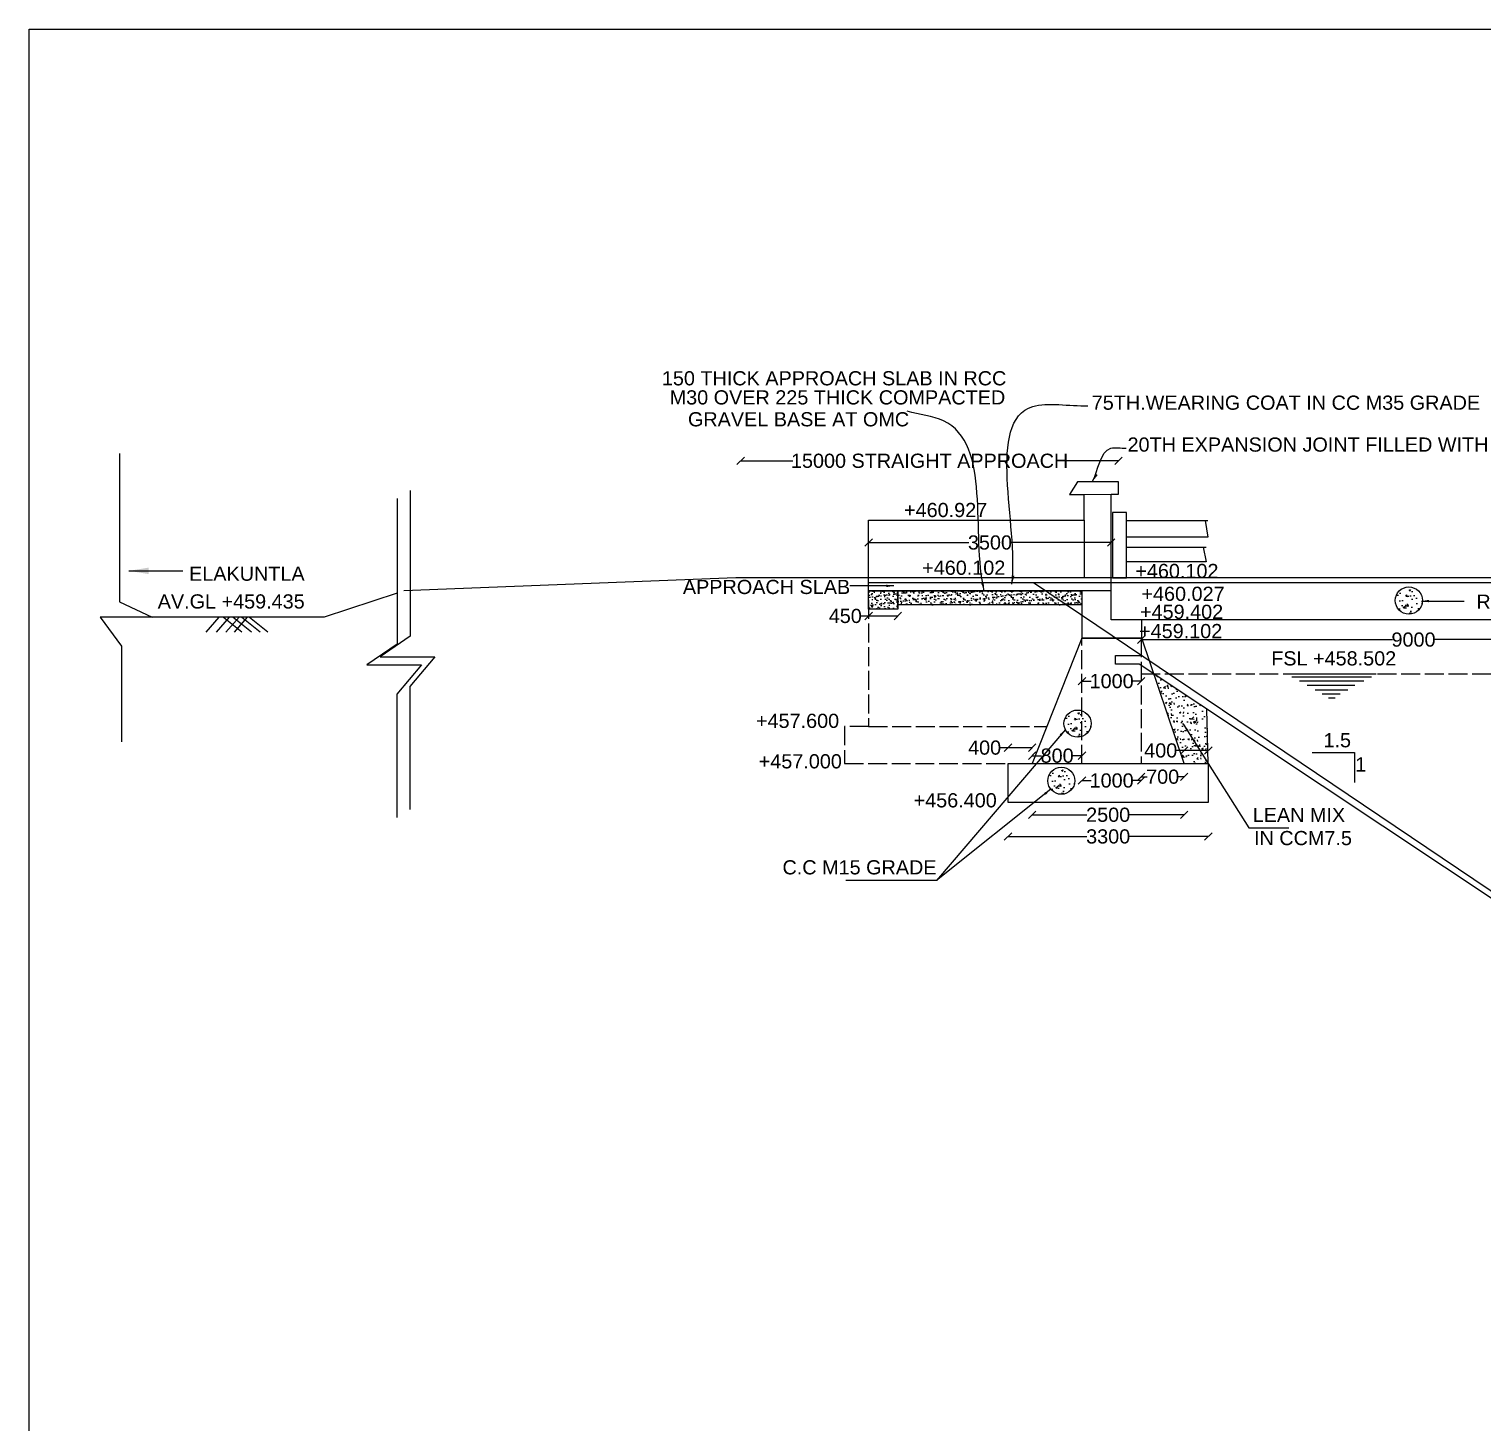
# Model space of a CAD drawing. Header units: millimetres. Extents: x 5124 to 3251958, y 2311 to 45962895.
# Drawn here: x 3188868 to 3207327, y 45945207 to 45962895 of the extents above; entities that cross this region are included whole.
import ezdxf

# ---------------------------------------------------------------- set-up
doc = ezdxf.new("R2010")
doc.units = ezdxf.units.MM
doc.header["$MEASUREMENT"] = 0
doc.linetypes.add('ACAD_ISO02W100', pattern=[15, 12, -3])
for name, color, linetype in [('DIMENSION', 7, 'Continuous'), ('DRAWING', 7, 'Continuous'), ('TEXT', 7, 'Continuous')]:
    doc.layers.add(name, color=color, linetype=linetype)
doc.styles.get("Standard").update_dxf_attribs({"font": 'arial.ttf', "height": 180})
doc.dimstyles.get("Standard").update_dxf_attribs({"dimtxt": 200, "dimasz": 110, "dimexe": 0.18, "dimexo": 0.0625, "dimgap": 0.09, "dimtad": 0, "dimtih": 1, "dimtoh": 1, "dimdec": 0, "dimzin": 0, "dimdsep": 46, "dimtxsty": 'Standard', "dimblk": 'OBLIQUE', "dimcen": 0.09, "dimse1": 1, "dimse2": 1, "dimadec": 0, "dimazin": 0, "dimtfac": 1, "dimtdec": 0, "dimtofl": 0, "dimtmove": 0, "dimatfit": 3, "dimfxl": 1, "dimtolj": 1, "dimtzin": 0, "dimarcsym": 0})
pattern_1 = [(37.5, (0, 0), (-2.519734324, 77.07295076), [0, -60.8, 0, -68, 0, -65]), (7.5, (0, 0), (70.7910682, 112.8858426), [0, -32.8, 0, -54.8, 0, -21]), (327.5, (-49.2, 0), (124.56567447, 0.22636214), [0, -20, 0, -72, 0, -94]), (317.5, (-49.2, 0), (120.24506418, 35.1070226), [0, -10, 0, -47.2, 0, -54])]

# ---------------------------------------------------------------- blocks, each defined once
blk = doc.blocks.new('_Oblique')
at = {"color": 0, "linetype": 'ByBlock', "lineweight": -2}
blk.add_line((-0.5, -0.5), (0.5, 0.5), dxfattribs=at)
blk = doc.blocks.new('*D29')
at = {"layer": 'Defpoints', "color": 0, "transparency": 16777216}
for p in [(3197902, 45957416), (3197902, 45957149), (3202701, 45957149)]:
    blk.add_point(p, dxfattribs=at)
at = {"layer": 'DIMENSION', "color": 0, "lineweight": -2, "transparency": 16777216}
for p, q in [((3197902, 45957416), (3198565, 45957416)), ((3202701, 45957416), (3202039, 45957416))]:
    blk.add_line(p, q, dxfattribs=at)
at = {"layer": 'DIMENSION', "color": 0, "lineweight": -2, "transparency": 16777216, "xscale": 95, "yscale": 95, "zscale": 95, "rotation": 180}
blk.add_blockref('_Oblique', (3197902, 45957416), dxfattribs=at)
at = {"layer": 'DIMENSION', "color": 0, "lineweight": -2, "transparency": 16777216, "xscale": 95, "yscale": 95, "zscale": 95}
blk.add_blockref('_Oblique', (3202701, 45957416), dxfattribs=at)
at = {"layer": 'DIMENSION', "color": 0, "transparency": 16777216, "insert": (3200302, 45957416), "char_height": 180, "attachment_point": 5}
blk.add_mtext('\\A1;15000 STRAIGHT APPROACH', dxfattribs=at)
blk = doc.blocks.new('*D30')
at = {"layer": 'Defpoints', "color": 0, "transparency": 16777216}
for p in [(3202236, 45954620), (3202989, 45954620), (3202989, 45954620)]:
    blk.add_point(p, dxfattribs=at)
at = {"layer": 'DIMENSION', "color": 0, "lineweight": -2, "transparency": 16777216}
for p, q in [((3202236, 45954620), (3202353, 45954620)), ((3202989, 45954620), (3202873, 45954620))]:
    blk.add_line(p, q, dxfattribs=at)
at = {"layer": 'DIMENSION', "color": 0, "lineweight": -2, "transparency": 16777216, "xscale": 95, "yscale": 95, "zscale": 95, "rotation": 180}
blk.add_blockref('_Oblique', (3202236, 45954620), dxfattribs=at)
at = {"layer": 'DIMENSION', "color": 0, "lineweight": -2, "transparency": 16777216, "xscale": 95, "yscale": 95, "zscale": 95}
blk.add_blockref('_Oblique', (3202989, 45954620), dxfattribs=at)
at = {"layer": 'DIMENSION', "color": 0, "transparency": 16777216, "insert": (3202613, 45954620), "char_height": 180, "attachment_point": 5}
blk.add_mtext('\\A1;1000', dxfattribs=at)
blk = doc.blocks.new('*D31')
at = {"layer": 'Defpoints', "color": 0, "transparency": 16777216}
for p in [(3201298, 45953776), (3201298, 45953573), (3201605, 45953573)]:
    blk.add_point(p, dxfattribs=at)
at = {"layer": 'DIMENSION', "color": 0, "lineweight": -2, "transparency": 16777216}
for p, q in [((3201298, 45953776), (3201203, 45953776)), ((3201605, 45953776), (3201298, 45953776))]:
    blk.add_line(p, q, dxfattribs=at)
at = {"layer": 'DIMENSION', "color": 0, "lineweight": -2, "transparency": 16777216, "xscale": 95, "yscale": 95, "zscale": 95, "rotation": 180}
blk.add_blockref('_Oblique', (3201298, 45953776), dxfattribs=at)
at = {"layer": 'DIMENSION', "color": 0, "lineweight": -2, "transparency": 16777216, "xscale": 95, "yscale": 95, "zscale": 95}
blk.add_blockref('_Oblique', (3201605, 45953776), dxfattribs=at)
at = {"layer": 'DIMENSION', "color": 0, "transparency": 16777216, "insert": (3201000, 45953776), "char_height": 180, "attachment_point": 5}
blk.add_mtext('\\A1;400', dxfattribs=at)
blk = doc.blocks.new('*D32')
at = {"layer": 'Defpoints', "color": 0, "transparency": 16777216}
for p in [(3203533, 45953740), (3203533, 45953573), (3203840, 45953573)]:
    blk.add_point(p, dxfattribs=at)
at = {"layer": 'DIMENSION', "color": 0, "lineweight": -2, "transparency": 16777216}
for p, q in [((3203533, 45953740), (3203438, 45953740)), ((3203840, 45953740), (3203533, 45953740))]:
    blk.add_line(p, q, dxfattribs=at)
at = {"layer": 'DIMENSION', "color": 0, "lineweight": -2, "transparency": 16777216, "xscale": 95, "yscale": 95, "zscale": 95, "rotation": 180}
blk.add_blockref('_Oblique', (3203533, 45953740), dxfattribs=at)
at = {"layer": 'DIMENSION', "color": 0, "lineweight": -2, "transparency": 16777216, "xscale": 95, "yscale": 95, "zscale": 95}
blk.add_blockref('_Oblique', (3203840, 45953740), dxfattribs=at)
at = {"layer": 'DIMENSION', "color": 0, "transparency": 16777216, "insert": (3203236, 45953740), "char_height": 180, "attachment_point": 5}
blk.add_mtext('\\A1;400', dxfattribs=at)
blk = doc.blocks.new('*D33')
at = {"layer": 'Defpoints', "color": 0, "transparency": 16777216}
for p in [(3202989, 45953573), (3203533, 45953573), (3203533, 45953407)]:
    blk.add_point(p, dxfattribs=at)
at = {"layer": 'DIMENSION', "color": 0, "lineweight": -2, "transparency": 16777216}
for p, q in [((3202989, 45953407), (3203063, 45953407)), ((3203533, 45953407), (3203459, 45953407))]:
    blk.add_line(p, q, dxfattribs=at)
at = {"layer": 'DIMENSION', "color": 0, "lineweight": -2, "transparency": 16777216, "xscale": 95, "yscale": 95, "zscale": 95, "rotation": 180}
blk.add_blockref('_Oblique', (3202989, 45953407), dxfattribs=at)
at = {"layer": 'DIMENSION', "color": 0, "lineweight": -2, "transparency": 16777216, "xscale": 95, "yscale": 95, "zscale": 95}
blk.add_blockref('_Oblique', (3203533, 45953407), dxfattribs=at)
at = {"layer": 'DIMENSION', "color": 0, "transparency": 16777216, "insert": (3203261, 45953407), "char_height": 180, "attachment_point": 5}
blk.add_mtext('\\A1;700', dxfattribs=at)
blk = doc.blocks.new('*D34')
at = {"layer": 'Defpoints', "color": 0, "transparency": 16777216}
for p in [(3202236, 45953573), (3202989, 45953573), (3202989, 45953359)]:
    blk.add_point(p, dxfattribs=at)
at = {"layer": 'DIMENSION', "color": 0, "lineweight": -2, "transparency": 16777216}
for p, q in [((3202236, 45953359), (3202353, 45953359)), ((3202989, 45953359), (3202873, 45953359))]:
    blk.add_line(p, q, dxfattribs=at)
at = {"layer": 'DIMENSION', "color": 0, "lineweight": -2, "transparency": 16777216, "xscale": 95, "yscale": 95, "zscale": 95, "rotation": 180}
blk.add_blockref('_Oblique', (3202236, 45953359), dxfattribs=at)
at = {"layer": 'DIMENSION', "color": 0, "lineweight": -2, "transparency": 16777216, "xscale": 95, "yscale": 95, "zscale": 95}
blk.add_blockref('_Oblique', (3202989, 45953359), dxfattribs=at)
at = {"layer": 'DIMENSION', "color": 0, "transparency": 16777216, "insert": (3202613, 45953359), "char_height": 180, "attachment_point": 5}
blk.add_mtext('\\A1;1000', dxfattribs=at)
blk = doc.blocks.new('*D35')
at = {"layer": 'Defpoints', "color": 0, "transparency": 16777216}
for p in [(3202236, 45953674), (3201605, 45953573), (3202236, 45953573)]:
    blk.add_point(p, dxfattribs=at)
at = {"layer": 'DIMENSION', "color": 0, "lineweight": -2, "transparency": 16777216}
for p, q in [((3201605, 45953674), (3201722, 45953674)), ((3202236, 45953674), (3202120, 45953674))]:
    blk.add_line(p, q, dxfattribs=at)
at = {"layer": 'DIMENSION', "color": 0, "lineweight": -2, "transparency": 16777216, "xscale": 95, "yscale": 95, "zscale": 95, "rotation": 180}
blk.add_blockref('_Oblique', (3201605, 45953674), dxfattribs=at)
at = {"layer": 'DIMENSION', "color": 0, "lineweight": -2, "transparency": 16777216, "xscale": 95, "yscale": 95, "zscale": 95}
blk.add_blockref('_Oblique', (3202236, 45953674), dxfattribs=at)
at = {"layer": 'DIMENSION', "color": 0, "transparency": 16777216, "insert": (3201921, 45953674), "char_height": 180, "attachment_point": 5}
blk.add_mtext('\\A1;800', dxfattribs=at)
blk = doc.blocks.new('*D36')
at = {"layer": 'Defpoints', "color": 0, "transparency": 16777216}
for p in [(3201605, 45953573), (3203533, 45953573), (3203533, 45952924)]:
    blk.add_point(p, dxfattribs=at)
at = {"layer": 'DIMENSION', "color": 0, "lineweight": -2, "transparency": 16777216}
for p, q in [((3201605, 45952924), (3202299, 45952924)), ((3203533, 45952924), (3202839, 45952924))]:
    blk.add_line(p, q, dxfattribs=at)
at = {"layer": 'DIMENSION', "color": 0, "lineweight": -2, "transparency": 16777216, "xscale": 95, "yscale": 95, "zscale": 95, "rotation": 180}
blk.add_blockref('_Oblique', (3201605, 45952924), dxfattribs=at)
at = {"layer": 'DIMENSION', "color": 0, "lineweight": -2, "transparency": 16777216, "xscale": 95, "yscale": 95, "zscale": 95}
blk.add_blockref('_Oblique', (3203533, 45952924), dxfattribs=at)
at = {"layer": 'DIMENSION', "color": 0, "transparency": 16777216, "insert": (3202569, 45952924), "char_height": 180, "attachment_point": 5}
blk.add_mtext('\\A1;2500', dxfattribs=at)
blk = doc.blocks.new('*D37')
at = {"layer": 'Defpoints', "color": 0, "transparency": 16777216}
for p in [(3201298, 45953080), (3203840, 45953080), (3203840, 45952649)]:
    blk.add_point(p, dxfattribs=at)
at = {"layer": 'DIMENSION', "color": 0, "lineweight": -2, "transparency": 16777216}
for p, q in [((3201298, 45952649), (3202300, 45952649)), ((3203840, 45952649), (3202837, 45952649))]:
    blk.add_line(p, q, dxfattribs=at)
at = {"layer": 'DIMENSION', "color": 0, "lineweight": -2, "transparency": 16777216, "xscale": 95, "yscale": 95, "zscale": 95, "rotation": 180}
blk.add_blockref('_Oblique', (3201298, 45952649), dxfattribs=at)
at = {"layer": 'DIMENSION', "color": 0, "lineweight": -2, "transparency": 16777216, "xscale": 95, "yscale": 95, "zscale": 95}
blk.add_blockref('_Oblique', (3203840, 45952649), dxfattribs=at)
at = {"layer": 'DIMENSION', "color": 0, "transparency": 16777216, "insert": (3202569, 45952649), "char_height": 180, "attachment_point": 5}
blk.add_mtext('\\A1;3300', dxfattribs=at)
blk = doc.blocks.new('*D39')
at = {"layer": 'Defpoints', "color": 0, "transparency": 16777216}
for p in [(3202989, 45955147), (3202989, 45955003), (3209902, 45954965)]:
    blk.add_point(p, dxfattribs=at)
at = {"layer": 'DIMENSION', "color": 0, "lineweight": -2, "transparency": 16777216}
for p, q in [((3202989, 45955147), (3206177, 45955147)), ((3209902, 45955147), (3206714, 45955147))]:
    blk.add_line(p, q, dxfattribs=at)
at = {"layer": 'DIMENSION', "color": 0, "lineweight": -2, "transparency": 16777216, "xscale": 95, "yscale": 95, "zscale": 95, "rotation": 180}
blk.add_blockref('_Oblique', (3202989, 45955147), dxfattribs=at)
at = {"layer": 'DIMENSION', "color": 0, "lineweight": -2, "transparency": 16777216, "xscale": 95, "yscale": 95, "zscale": 95}
blk.add_blockref('_Oblique', (3209902, 45955147), dxfattribs=at)
at = {"layer": 'DIMENSION', "color": 0, "transparency": 16777216, "insert": (3206446, 45955147), "char_height": 180, "attachment_point": 5}
blk.add_mtext('\\A1;9000', dxfattribs=at)
blk = doc.blocks.new('*D125')
at = {"layer": 'Defpoints', "color": 0, "transparency": 16777216}
for p in [(3199528, 45956337), (3202607, 45956379), (3202607, 45956337)]:
    blk.add_point(p, dxfattribs=at)
at = {"layer": 'DRAWING', "color": 0, "lineweight": -2, "transparency": 16777216}
for p, q in [((3199528, 45956379), (3200799, 45956379)), ((3202607, 45956379), (3201336, 45956379))]:
    blk.add_line(p, q, dxfattribs=at)
at = {"layer": 'DRAWING', "color": 0, "lineweight": -2, "transparency": 16777216, "xscale": 95, "yscale": 95, "zscale": 95, "rotation": 180}
blk.add_blockref('_Oblique', (3199528, 45956379), dxfattribs=at)
at = {"layer": 'DRAWING', "color": 0, "lineweight": -2, "transparency": 16777216, "xscale": 95, "yscale": 95, "zscale": 95}
blk.add_blockref('_Oblique', (3202607, 45956379), dxfattribs=at)
at = {"layer": 'DRAWING', "color": 0, "transparency": 16777216, "insert": (3201068, 45956379), "char_height": 180, "attachment_point": 5}
blk.add_mtext('\\A1;3500', dxfattribs=at)
blk = doc.blocks.new('*D126')
at = {"layer": 'Defpoints', "color": 0, "transparency": 16777216}
for p in [(3199528, 45955534), (3199898, 45955534), (3199528, 45955447)]:
    blk.add_point(p, dxfattribs=at)
at = {"layer": 'DRAWING', "color": 0, "lineweight": -2, "transparency": 16777216}
for p, q in [((3199528, 45955447), (3199433, 45955447)), ((3199898, 45955447), (3199528, 45955447))]:
    blk.add_line(p, q, dxfattribs=at)
at = {"layer": 'DRAWING', "color": 0, "lineweight": -2, "transparency": 16777216, "xscale": 95, "yscale": 95, "zscale": 95, "rotation": 180}
blk.add_blockref('_Oblique', (3199528, 45955447), dxfattribs=at)
at = {"layer": 'DRAWING', "color": 0, "lineweight": -2, "transparency": 16777216, "xscale": 95, "yscale": 95, "zscale": 95}
blk.add_blockref('_Oblique', (3199898, 45955447), dxfattribs=at)
at = {"layer": 'DRAWING', "color": 0, "transparency": 16777216, "insert": (3199231, 45955447), "char_height": 180, "attachment_point": 5}
blk.add_mtext('\\A1;450', dxfattribs=at)

msp = doc.modelspace()

# ---------------------------------------------------------------- hatches: boundary and pattern name
at = {"layer": 'DRAWING'}
h = msp.add_hatch(dxfattribs=at)
h.set_pattern_fill('AR-SAND', color=256, scale=40, style=0)
h.set_pattern_definition(pattern_1)
h.paths.add_polyline_path([(3199898.2, 45955767.8), (3199528.1, 45955767.8), (3199528.1, 45955533.7), (3199898.2, 45955533.7)])
h.paths.add_polyline_path([(3201767, 45955767.8), (3199898.2, 45955767.8), (3199898.2, 45955588.9), (3202032.8, 45955588.9)])
h = msp.add_hatch(dxfattribs=at)
h.set_pattern_fill('AR-SAND', color=256, scale=40, style=0)
h.set_pattern_definition(pattern_1)
h.paths.add_polyline_path([(3202236.5, 45955767.8), (3201767, 45955767.8), (3202032.8, 45955588.9), (3202236.5, 45955588.9)])
h = msp.add_hatch(dxfattribs=at)
h.set_pattern_fill('AR-CONC', color=256, scale=30)
h.set_pattern_definition([(50, (84884.14, 418.85), (215.1780548, -18.8256405), [22.5, -247.5]), (355, (84884.14, 418.85), (-41.6254001, 225.6576401), [18, -198]), (100.45144446, (84902.08, 417.28), (173.552654, 206.8319973), [19.1220576, -210.3426336]), (46.1842, (84884.14, 478.85), (320.1723992, -49.6557842), [33.75, -371.25]), (96.6356355, (84910.83, 474.7), (280.3985837, 292.2355802), [28.6831026, -315.514128]), (351.184164, (84884.14, 478.85), (280.3985835, 292.23558), [27, -297.0000003]), (21, (84914.14, 463.85), (179.07211564, -120.7856672), [22.5, -247.5]), (326, (84914.14, 463.85), (72.9945996, 217.5450135), [18, -198]), (71.45144474, (84929.07, 453.78), (252.066713, 96.7593458), [19.122057, -210.3426336]), (37.5, (84884.144, 418.85), (3.6479566, 99.86815615), [0, -195.6, 0, -201, 0, -198.75]), (7.5, (84884.14, 418.85), (78.92086123, 118.32351356), [0, -114.6, 0, -191.1, 0, -75.75]), (327.5, (84817.244, 418.85), (160.14673085, -6.76646152), [0, -75, 0, -234, 0, -310.5]), (317.5, (84787.24, 418.85), (174.9558508, 30.0314947), [0, -97.5, 0, -155.4, 0, -220.5])])
h.paths.add_polyline_path([(3206558.7, 45955643.6, 1), (3206214.7, 45955643.6, 1)])
h = msp.add_hatch(dxfattribs=at)
h.set_pattern_fill('AR-CONC', color=256, scale=30)
h.set_pattern_definition([(50, (0, 0), (215.1780548, -18.8256405), [22.5, -247.5]), (355, (0, 0), (-41.6254001, 225.6576401), [18, -198]), (100.4514, (17.93, -1.57), (173.5528145, 206.8318626), [19.122057, -210.3426336]), (46.1842, (0, 60), (320.1723146, -49.6557043), [33.75, -371.25]), (96.6356, (26.68, 55.86), (280.3988117, 292.2353613), [28.6830864, -315.5139]), (351.1842, (0, 60), (280.3985835, 292.2355803), [27, -297]), (21, (30, 45), (179.07211564, -120.7856672), [22.5, -247.5]), (326, (30, 45), (72.9945996, 217.5450135), [18, -198]), (71.4514, (44.92, 34.93), (252.0667886, 96.759149), [19.122057, -210.3426336]), (37.5, (0, 0), (3.6479566, 99.86815615), [0, -195.6, 0, -201, 0, -198.75]), (7.5, (0, 0), (78.92086123, 118.32351356), [0, -114.6, 0, -191.1, 0, -75.75]), (327.5, (-66.9, 0), (160.14673085, -6.76646152), [0, -75, 0, -234, 0, -310.5]), (317.5, (-96.9, 0), (174.9558508, 30.0314947), [0, -97.5, 0, -155.4, 0, -220.5])])
h.paths.add_polyline_path([(3203821.9, 45954264.7), (3203150.7, 45954710.5), (3203532.8, 45953573.4), (3203839.9, 45953573.4)])
h = msp.add_hatch(dxfattribs=at)
h.set_pattern_fill('AR-CONC', color=256, scale=30)
h.set_pattern_definition([(50, (80677.42, -1142.98), (215.1780548, -18.8256405), [22.5, -247.5]), (355, (80677.42, -1142.98), (-41.6254001, 225.6576401), [18, -198]), (100.45144446, (80695.35, -1144.55), (173.552654, 206.8319973), [19.1220576, -210.3426336]), (46.1842, (80677.42, -1082.98), (320.1723992, -49.6557842), [33.75, -371.25]), (96.6356355, (80704.1, -1087.12), (280.3985837, 292.2355802), [28.6831026, -315.514128]), (351.184164, (80677.42, -1082.98), (280.3985835, 292.23558), [27, -297.0000003]), (21, (80707.42, -1097.98), (179.07211564, -120.7856672), [22.5, -247.5]), (326, (80707.42, -1097.98), (72.9945996, 217.5450135), [18, -198]), (71.45144474, (80722.34, -1108.05), (252.066713, 96.7593458), [19.122057, -210.3426336]), (37.5, (80677.42, -1142.98), (3.6479566, 99.86815615), [0, -195.6, 0, -201, 0, -198.75]), (7.5, (80677.42, -1142.98), (78.92086123, 118.32351356), [0, -114.6, 0, -191.1, 0, -75.75]), (327.5, (80610.52, -1142.98), (160.14673085, -6.76646152), [0, -75, 0, -234, 0, -310.5]), (317.5, (80580.52, -1142.98), (174.9558508, 30.0314947), [0, -97.5, 0, -155.4, 0, -220.5])])
h.paths.add_polyline_path([(3202351.9, 45954081.8, 1), (3202008, 45954081.8, 1)])
h = msp.add_hatch(dxfattribs=at)
h.set_pattern_fill('AR-CONC', color=256, scale=30)
h.set_pattern_definition([(50, (80472.28, -1868.07), (215.1780548, -18.8256405), [22.5, -247.5]), (355, (80472.28, -1868.07), (-41.6254001, 225.6576401), [18, -198]), (100.45144446, (80490.21, -1869.64), (173.552654, 206.8319973), [19.1220576, -210.3426336]), (46.1842, (80472.28, -1808.07), (320.1723992, -49.6557842), [33.75, -371.25]), (96.6356355, (80498.96, -1812.2), (280.3985837, 292.2355802), [28.6831026, -315.514128]), (351.184164, (80472.28, -1808.07), (280.3985835, 292.23558), [27, -297.0000003]), (21, (80502.28, -1823.07), (179.07211564, -120.7856672), [22.5, -247.5]), (326, (80502.28, -1823.07), (72.9945996, 217.5450135), [18, -198]), (71.45144474, (80517.2, -1833.14), (252.066713, 96.7593458), [19.122057, -210.3426336]), (37.5, (80472.28, -1868.07), (3.6479566, 99.86815615), [0, -195.6, 0, -201, 0, -198.75]), (7.5, (80472.28, -1868.07), (78.92086123, 118.32351356), [0, -114.6, 0, -191.1, 0, -75.75]), (327.5, (80405.38, -1868.07), (160.14673085, -6.76646152), [0, -75, 0, -234, 0, -310.5]), (317.5, (80375.38, -1868.07), (174.9558508, 30.0314947), [0, -97.5, 0, -155.4, 0, -220.5])])
h.paths.add_polyline_path([(3202146.8, 45953356.7, 1), (3201802.8, 45953356.7, 1)])

# ---------------------------------------------------------------- linework, layer by layer
for p, q in [((3202800.3, 45956658.7), (3203834, 45956658.7)), ((3202800.3, 45956449.7), (3202800.3, 45956658.7)), ((3203800.8, 45956658.7), (3203834, 45956449.7)), ((3203834, 45956449.7), (3202800.3, 45956449.7)), ((3202800.3, 45956321), (3203815, 45956321)), ((3202800.3, 45956135.8), (3202800.3, 45956321)), ((3203773.4, 45956321), (3203815, 45956135.8)), ((3203815, 45956135.8), (3202800.3, 45956135.8))]:
    msp.add_line(p, q, dxfattribs=at)
at = {"layer": 'DRAWING', "linetype": 'ACAD_ISO02W100', "ltscale": 20}
for p, q in [((3202236.5, 45953573.4), (3202236.5, 45955165.8)), ((3202989.4, 45955165.8), (3202989.4, 45953573.4))]:
    msp.add_line(p, q, dxfattribs=at)
at = {"layer": 'DRAWING'}
for points in [[(3188868.1, 45962895.2), (3251958.3, 45962895.2), (3251958.3, 45926035), (3188868.1, 45926035)], [(3202623.5, 45955931.3), (3202800.3, 45955931.3), (3202800.3, 45956758.7), (3202623.5, 45956758.7)], [(3199528.1, 45955767.8), (3199898.2, 45955767.8), (3199898.2, 45955533.7), (3199528.1, 45955533.7)], [(3199898.2, 45955767.8), (3202236.5, 45955767.8), (3202236.5, 45955588.9), (3199898.2, 45955588.9)], [(3201605.2, 45953573.4), (3203532.8, 45953573.4), (3202997.7, 45955165.8), (3202236.5, 45955165.8)], [(3201297.6, 45953573.4), (3203839.9, 45953573.4), (3203839.9, 45953080.5), (3201297.6, 45953080.5)]]:
    msp.add_lwpolyline(points, close=True, dxfattribs=at)
for points in [[(3190014.1, 45957507.8), (3190014.1, 45955625), (3190430.6, 45955432), (3189770, 45955432), (3190041.5, 45955062.4)], [(3193708.3, 45957040.8), (3193708.3, 45955192.6), (3193323.9, 45954928.3), (3194019, 45954928.3), (3193703.8, 45954553.9), (3193703.8, 45952990.2)], [(3202264.6, 45956661.6), (3202264.6, 45956990.3), (3202607.3, 45956991.3), (3202701.1, 45956991.3), (3202701.1, 45957149.3), (3202178, 45957149.3), (3202079.1, 45956989.8), (3202264.6, 45956989.8)], [(3214109.6, 45955397.4), (3202607.3, 45955397.4), (3202607.3, 45956991.3)], [(3193540.7, 45956940.1), (3193540.7, 45955091.9), (3193156.2, 45954827.7), (3193851.3, 45954827.7), (3193536.1, 45954453.2), (3193536.1, 45952889.5)], [(3202607.3, 45955767.8), (3199528.1, 45955767.8), (3199528.1, 45956661.6), (3202264.6, 45956661.6), (3202264.6, 45955931.3)], [(3197841.9, 45955931.3), (3193627, 45955765.1)], [(3214109.6, 45955931.3), (3197841.9, 45955931.3)], [(3193540.7, 45955735), (3192614.1, 45955432), (3190354.3, 45955432)], [(3214109.6, 45955866.2), (3199536.4, 45955866.2)], [(3207614.4, 45951831.8), (3201620.7, 45955866.2)], [(3202236.5, 45955588.9), (3202236.5, 45955165.8), (3202997.7, 45955165.8), (3202997.7, 45955397.4)], [(3191278.8, 45955432), (3191110.4, 45955240.8)], [(3191409.8, 45955432), (3191241.4, 45955240.8)], [(3191337.5, 45955432), (3191568.8, 45955244.4)], [(3191536.1, 45955432), (3191367.7, 45955240.8)], [(3191459, 45955432), (3191690.2, 45955244.4)], [(3191639, 45955432), (3191470.6, 45955240.8)], [(3191570.2, 45955432), (3191801.5, 45955244.4)], [(3191666.8, 45955432), (3191898.1, 45955244.4)], [(3190041.5, 45955062.4), (3190041.5, 45953848.9)], [(3207609, 45951749.3), (3202960.9, 45954836.5), (3202661.2, 45954836.5), (3202661.2, 45954945.4), (3202987.3, 45954946.4)], [(3204823.8, 45954715.1), (3205971, 45954715.1)], [(3204899.6, 45954673.2), (3205912.9, 45954673.2)], [(3204997, 45954624.6), (3205815.5, 45954624.6)], [(3205094.4, 45954568.1), (3205699.2, 45954568.1)], [(3205198.1, 45954510), (3205611.3, 45954510)], [(3205284.5, 45954459.7), (3205515.4, 45954459.7)], [(3205366.2, 45954409.5), (3205452.6, 45954409.5)], [(3203839.9, 45953573.4), (3203821.9, 45954264.7)], [(3205161, 45953713.3), (3205698.4, 45953713.3), (3205698.4, 45953333.9)]]:
    msp.add_lwpolyline(points, dxfattribs=at)
at = {"layer": 'DRAWING', "linetype": 'ACAD_ISO02W100', "ltscale": 20}
for points in [[(3199528.1, 45955650.7), (3199528.1, 45954046.2), (3201787.5, 45954046.2)], [(3202989.4, 45954715.1), (3209890.9, 45954715.1)], [(3199528.1, 45954046.2), (3199221.2, 45954046.2), (3199221.2, 45953573.4), (3201297.6, 45953573.4)]]:
    msp.add_lwpolyline(points, dxfattribs=at)
at = {"layer": 'DRAWING'}
for centre in [(3206386.7, 45955643.6), (3202180, 45954081.8), (3201974.8, 45953356.7)]:
    msp.add_circle(centre, 172, dxfattribs=at)

# ---------------------------------------------------------------- texts
at = {"layer": 'DIMENSION'}
msp.add_text('+456.400', height=180, dxfattribs=at).set_placement((3200098.6, 45953018.6))
at = {"layer": 'DIMENSION', "insert": (3204420.9, 45952719.2), "char_height": 180, "width": 1270.529, "attachment_point": 1}
msp.add_mtext('IN CCM7.5', dxfattribs=at)
at = {"layer": 'TEXT'}
for s, p in [('150 THICK APPROACH SLAB IN RCC', (3196902.7, 45958374)), ('M30 OVER 225 THICK COMPACTED', (3197001.4, 45958131.5)), ('75TH.WEARING COAT IN CC M35 GRADE', (3202360.4, 45958064.4)), ('GRAVEL BASE AT OMC', (3197233.7, 45957853.8)), ('20TH EXPANSION JOINT FILLED WITH PILASTER', (3202815, 45957532.8)), ('+460.927', (3199977.5, 45956702.6)), ('ELAKUNTLA', (3190899.9, 45955894.1)), ('+460.102', (3200207.5, 45955969.8)), ('+460.102', (3202913.7, 45955928.8)), ('APPROACH SLAB', (3197169.4, 45955726)), ('AV.GL +459.435', (3190501.2, 45955542.1)), ('+460.027', (3202991.7, 45955639.1)), ('  R.C.C M25 GRADE  ', (3207104.2, 45955539.4)), ('+459.402', (3202973.6, 45955410.6)), ('+459.102', (3202961.7, 45955165.8)), ('FSL +458.502', (3204639.2, 45954819.7)), ('+457.600', (3198097.5, 45954027.1)), ('1.5', (3205302.8, 45953780.7)), ('+457.000', (3198132.1, 45953513.4)), ('1 ', (3205705.4, 45953473.6)), ('LEAN MIX ', (3204404.3, 45952832.4)), ('C.C M15 GRADE', (3198434, 45952168))]:
    msp.add_text(s, height=180, dxfattribs=at).set_placement(p)

# ---------------------------------------------------------------- dimensions: what is measured, and where the dimension line sits
at = {"layer": 'DIMENSION'}
for base, p1, p2, text, picture, middle in [((3197902.1, 45957416.5), (3202701.1, 45957149.3), (3197902.1, 45957149.3), '15000 STRAIGHT APPROACH', '*D29', (3200301.6, 45957416.5)), ((3202989.4, 45954619.6), (3202236.5, 45954619.6), (3202989.4, 45954619.6), '1000', '*D30', (3202612.9, 45954619.6)), ((3201297.6, 45953776.4), (3201605.2, 45953573.4), (3201297.6, 45953573.4), '400', '*D31', (3201000.3, 45953776.4)), ((3203532.8, 45953740), (3203839.9, 45953573.4), (3203532.8, 45953573.4), '400', '*D32', (3203235.6, 45953740)), ((3202236.5, 45953673.9), (3201605.2, 45953573.4), (3202236.5, 45953573.4), '800', '*D35', (3201920.8, 45953673.9)), ((3203532.8, 45952924.4), (3201605.2, 45953573.4), (3203532.8, 45953573.4), '2500', '*D36', (3202569, 45952924.4)), ((3202989.4, 45953359.1), (3202236.5, 45953573.4), (3202989.4, 45953573.4), '1000', '*D34', (3202612.9, 45953359.1)), ((3203532.8, 45953406.6), (3202989.4, 45953573.4), (3203532.8, 45953573.4), '700', '*D33', (3203261.1, 45953406.6)), ((3203839.9, 45952648.7), (3201297.6, 45953080.5), (3203839.9, 45953080.5), '3300', '*D37', (3202568.7, 45952648.7))]:
    dim = msp.add_linear_dim(base=base, p1=p1, p2=p2, text=text, dimstyle='Standard', override={"dimasz": 95, "dimarcsym": 1}, dxfattribs=at)
    dim.commit()
    dim.dimension.update_dxf_attribs({"geometry": picture, "text_midpoint": middle})
dim = msp.add_linear_dim(base=(3202989.4, 45955146.6), p1=(3209901.7, 45954965.2), p2=(3202989.4, 45955002.9), text='9000', dimstyle='Standard', override={"dimasz": 95, "dimarcsym": 1}, dxfattribs=at)
dim.commit()
dim.dimension.update_dxf_attribs({"geometry": '*D39', "text_midpoint": (3206445.6, 45955146.6), "dimtype": 160})
at = {"layer": 'DRAWING'}
for base, p1, p2, text, picture, middle in [((3202607.3, 45956378.9), (3199528.1, 45956336.9), (3202607.3, 45956336.9), '3500', '*D125', (3201067.7, 45956378.9)), ((3199528.1, 45955447.4), (3199898.2, 45955533.7), (3199528.1, 45955533.7), '450', '*D126', (3199230.9, 45955447.4))]:
    dim = msp.add_linear_dim(base=base, p1=p1, p2=p2, text=text, dimstyle='Standard', override={"dimasz": 95, "dimarcsym": 1}, dxfattribs=at)
    dim.commit()
    dim.dimension.update_dxf_attribs({"geometry": picture, "text_midpoint": middle})

# ---------------------------------------------------------------- leaders
at = {"layer": 'DIMENSION'}
msp.add_leader([(3203526.4, 45954071.4), (3204354.6, 45952757.1), (3204861.3, 45952757.1)], dimstyle='Standard', override={"dimasz": 95, "dimgap": 0.09, "dimtad": 0, "dimarcsym": 1}, dxfattribs=at)
at = {"layer": 'DRAWING'}
for points, override in [([(3190135.5, 45956020.1), (3190820.9, 45956020.1)], {"dimasz": 250, "dimgap": 0.09, "dimtad": 0, "dimarcsym": 1}), ([(3199846.2, 45955829.3), (3199290.6, 45955829.3)], {"dimasz": 95, "dimgap": 0.09, "dimtad": 0, "dimarcsym": 1}), ([(3206548.9, 45955636.6), (3207091, 45955636.6)], {"dimasz": 95, "dimgap": 0.09, "dimtad": 0, "dimarcsym": 1}), ([(3202025.9, 45954005.4), (3200387.4, 45952090.8)], {"dimasz": 95, "dimgap": 0.09, "dimtad": 0, "dimarcsym": 1}), ([(3201840.4, 45953249.5), (3200387.4, 45952090.8), (3199238.7, 45952090.8)], {"dimasz": 95, "dimgap": 0.09, "dimtad": 0, "dimarcsym": 1})]:
    msp.add_leader(points, dimstyle='Standard', override=override, dxfattribs=at)
at = {"layer": 'TEXT', "path_type": 1}
for points in [[(3201347.7, 45955851.1), (3201612.3, 45958105), (3202309, 45958113.8)], [(3200995.9, 45955767.8), (3200477.2, 45957922.2), (3200016.2, 45958045.9)], [(3202367.4, 45957149.3), (3202602.8, 45957575.2), (3202795.8, 45957575.2)]]:
    msp.add_leader(points, dimstyle='Standard', override={"dimgap": 0.09, "dimtad": 0}, dxfattribs=at)

doc.saveas('drawing.dxf')
